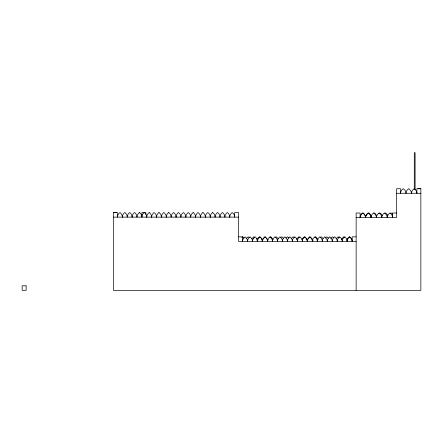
<?xml version="1.0" encoding="UTF-8"?>
<svg xmlns="http://www.w3.org/2000/svg" width="443" height="443" viewBox="0 0 443 443"><rect width="100%" height="100%" fill="white"/><g stroke="black" fill="none" stroke-linecap="round" stroke-linejoin="round"><path stroke-width="0.66" d="M307.298 240.51L308.223 238.434L309.834 236.784L311.429 238.434A5.532 5.532 0 0 1 312.332 241.396A5.532 5.532 0 0 1 313.229 238.434L314.818 236.784L316.413 238.434A5.532 5.532 0 0 1 317.31 241.396A5.532 5.532 0 0 1 318.207 238.434L319.796 236.784L321.391 238.434A5.532 5.532 0 0 1 322.294 241.396A5.532 5.532 0 0 1 323.191 238.434L324.78 236.784L326.375 238.434A5.532 5.532 0 0 1 327.277 241.396A5.532 5.532 0 0 1 328.174 238.434L329.764 236.784L331.358 238.434A5.532 5.532 0 0 1 332.256 241.396A5.532 5.532 0 0 1 333.153 238.434L334.742 236.784L336.337 238.434A5.532 5.532 0 0 1 337.239 241.396A5.532 5.532 0 0 1 338.136 238.434L339.726 236.784L341.32 238.434A5.532 5.532 0 0 1 342.223 241.396A5.532 5.532 0 0 1 343.115 238.434L344.709 236.784L346.299 238.434A5.532 5.532 0 0 1 347.201 241.396A5.532 5.532 0 0 1 348.098 238.434L349.688 236.784L351.282 238.434A5.532 5.532 0 0 1 352.185 241.396L352.179 236.867L356.144 236.867M312.919 240.51L313.024 240.073M346.647 240.51L347.572 238.434L349.366 236.784L351.166 238.434L352.091 240.51M396.585 213.005L392.62 213.005L392.62 217.535A5.023 5.023 0 0 0 392.432 216.212L391.645 214.573L389.912 212.922L388.179 214.573L387.392 216.212A5.023 5.023 0 0 0 387.204 217.535A5.023 5.023 0 0 0 387.016 216.212L386.224 214.573L384.491 212.922L383.045 214.196L381.971 216.212A5.023 5.023 0 0 0 381.783 217.535A5.023 5.023 0 0 0 381.595 216.212L380.808 214.573L379.075 212.922L377.342 214.573L376.556 216.212A5.023 5.023 0 0 0 376.362 217.535A5.023 5.023 0 0 0 376.173 216.212L375.387 214.573L373.654 212.922L372.209 214.196L371.134 216.212A5.023 5.023 0 0 0 370.946 217.535A5.023 5.023 0 0 0 370.758 216.212L369.971 214.573L368.233 212.922L366.499 214.573L365.713 216.212A5.023 5.023 0 0 0 365.525 217.535A5.023 5.023 0 0 0 365.337 216.212L364.55 214.573L362.817 212.922L361.366 214.196L360.297 216.212A5.023 5.023 0 0 0 360.104 217.535L360.109 213.005L356.144 213.005L356.144 290.331M256.813 240.073L257.627 238.434L259.426 236.784L260.927 238.057M268.054 240.073L268.203 239.646M365.984 216.212L366.128 215.785M301.927 239.646L302.896 238.057L304.396 236.784L306.196 238.434M341.282 239.646L343.331 237.066L343.746 236.784L344.56 237.376M360.452 215.785L361.427 214.196L362.944 212.922L364.462 214.196L365.586 216.212M296.494 239.226L298.776 236.784L299.584 237.376M366.317 215.364L366.544 214.96M251.746 238.821L253.806 236.784L254.614 237.376M336.065 238.821L338.125 236.784L339.299 237.708M253.446 238.434L255.035 236.784L256.63 238.434M246.386 238.434L248.185 236.784L249.354 237.708M291.356 238.434L293.155 236.784L294.329 237.708M330.705 238.434L332.505 236.784L333.679 237.708M366.81 214.573L367.806 213.515M286.034 238.057L287.535 236.784L289.035 238.057M325.383 238.057L326.884 236.784L328.385 238.057M280.74 237.708L281.914 236.784L283.708 238.434M320.09 237.708L321.264 236.784L323.058 238.434M378.798 213.847L379.164 213.515M390.15 213.847L391.335 212.922L392.852 214.196M241.751 237.376L242.565 236.784L244.065 238.057M269.859 237.376L270.667 236.784L271.088 237.066L273.137 239.646M275.48 237.376L276.294 236.784L278.348 238.821M314.829 237.376L315.643 236.784L316.058 237.066L318.107 239.646M384.84 213.515L385.659 212.922L387.963 215.364M368.199 213.205L368.626 212.922L370.143 214.196L371.372 216.649M373.881 213.205L374.302 212.922L375.121 213.515L376.794 215.785M379.557 213.205L379.978 212.922L380.797 213.515L382.475 215.785M420.85 188.74L416.885 188.74L416.885 193.27A5 5 0 0 0 416.697 191.946L415.905 190.307L414.166 188.657L412.422 190.307L411.63 191.946A5 5 0 0 0 411.442 193.27A5 5 0 0 0 411.248 191.946L410.462 190.307L408.717 188.657L406.973 190.307L406.187 191.946A5 5 0 0 0 405.993 193.27A5 5 0 0 0 405.805 191.946L405.013 190.307L403.274 188.657L401.53 190.307L400.738 191.946A5 5 0 0 0 400.55 193.27L400.55 188.74L396.585 188.74L396.585 217.535L356.144 217.535M396.585 193.27L420.85 193.27M113.491 212.601L117.456 212.601L117.456 217.131A5.759 5.759 0 0 1 119.909 212.535A5.759 5.759 0 0 1 122.362 217.131M113.491 217.131L238.622 217.131M238.622 236.867L242.581 236.867L242.581 241.396A5.532 5.532 0 0 1 243.484 238.434L245.073 236.784L246.668 238.434A5.532 5.532 0 0 1 247.571 241.396M356.144 241.396L238.622 241.396L238.622 212.601L234.657 212.601L234.657 217.131A5.759 5.759 0 0 0 232.204 212.535A5.759 5.759 0 0 0 229.745 217.131M306.456 238.821L307.121 240.51M261.486 238.821L261.896 239.646M312.741 240.51L311.817 238.434L310.017 236.784L308.223 238.434A5.532 5.532 0 0 0 307.342 241.396A5.532 5.532 0 0 0 306.445 238.434L304.856 236.784L303.261 238.434A5.532 5.532 0 0 0 302.359 241.396A5.532 5.532 0 0 0 301.461 238.434L299.872 236.784L298.277 238.434A5.532 5.532 0 0 0 297.375 241.396A5.532 5.532 0 0 0 296.483 238.434L294.888 236.784L293.299 238.434A5.532 5.532 0 0 0 292.397 241.396A5.532 5.532 0 0 0 291.5 238.434L289.91 236.784L288.315 238.434A5.532 5.532 0 0 0 287.413 241.396A5.532 5.532 0 0 0 286.516 238.434L284.927 236.784L283.332 238.434A5.532 5.532 0 0 0 282.429 241.396A5.532 5.532 0 0 0 281.538 238.434L279.943 236.784L278.354 238.434A5.532 5.532 0 0 0 277.451 241.396A5.532 5.532 0 0 0 276.554 238.434L274.965 236.784L273.37 238.434A5.532 5.532 0 0 0 272.467 241.396A5.532 5.532 0 0 0 271.57 238.434L269.981 236.784L268.386 238.434A5.532 5.532 0 0 0 267.489 241.396A5.532 5.532 0 0 0 266.592 238.434L265.003 236.784L262.987 238.821L262.239 241.396L262.04 240.073M267.771 240.51L266.847 238.434L265.047 236.784L263.408 238.434A5.532 5.532 0 0 0 262.505 241.396M417.993 188.939L417.993 188.657L420.85 188.657L420.85 290.331L113.491 290.331L113.491 212.518L116.354 212.518L116.354 212.801M415.102 189.831L415.102 152.669L414.294 152.669L414.294 189.144M145.847 214.545L145.847 212.601L141.882 212.601L141.882 216.483M139.418 212.535A5.759 5.759 0 0 1 141.898 217.131M139.44 212.535A5.759 5.759 0 0 0 136.965 217.131A5.759 5.759 0 0 0 134.534 212.535A5.759 5.759 0 0 0 132.08 217.131M122.312 217.131A5.759 5.759 0 0 1 124.793 212.535A5.759 5.759 0 0 1 127.246 217.131A5.759 5.759 0 0 1 129.677 212.535A5.759 5.759 0 0 1 132.13 217.131M252.549 241.396A5.532 5.532 0 0 0 251.646 238.434L250.057 236.784L248.462 238.434A5.532 5.532 0 0 0 247.559 241.396M252.543 241.396A5.532 5.532 0 0 1 253.446 238.434M262.516 241.396A5.532 5.532 0 0 0 261.608 238.434L260.019 236.784L258.424 238.434A5.532 5.532 0 0 0 257.521 241.396M256.63 238.434A5.532 5.532 0 0 1 257.533 241.396M141.849 217.131A5.759 5.759 0 0 1 144.324 212.535A5.759 5.759 0 0 1 146.783 217.131M156.545 217.131A5.759 5.759 0 0 0 154.07 212.535A5.759 5.759 0 0 0 151.617 217.131M156.495 217.131A5.759 5.759 0 0 1 158.976 212.535M149.186 212.535A5.759 5.759 0 0 1 151.661 217.131M146.733 217.131A5.759 5.759 0 0 1 149.208 212.535M158.954 212.535A5.759 5.759 0 0 1 161.429 217.131M161.379 217.131A5.759 5.759 0 0 1 163.86 212.535A5.759 5.759 0 0 1 166.313 217.131M229.795 217.131A5.759 5.759 0 0 0 227.32 212.535A5.759 5.759 0 0 0 224.867 217.131A5.759 5.759 0 0 0 222.436 212.535A5.759 5.759 0 0 0 219.983 217.131M185.85 217.131A5.759 5.759 0 0 0 183.369 212.535A5.759 5.759 0 0 0 180.916 217.131A5.759 5.759 0 0 0 178.485 212.535A5.759 5.759 0 0 0 176.032 217.131M185.8 217.131A5.759 5.759 0 0 1 188.275 212.535A5.759 5.759 0 0 1 190.728 217.131A5.759 5.759 0 0 1 193.159 212.535M202.905 212.535A5.759 5.759 0 0 1 205.38 217.131M200.446 217.131A5.759 5.759 0 0 1 202.927 212.535M205.331 217.131A5.759 5.759 0 0 1 207.811 212.535A5.759 5.759 0 0 1 210.264 217.131M200.496 217.131A5.759 5.759 0 0 0 198.021 212.535A5.759 5.759 0 0 0 195.562 217.131M193.137 212.535A5.759 5.759 0 0 1 195.612 217.131M220.033 217.131A5.759 5.759 0 0 0 217.552 212.535A5.759 5.759 0 0 0 215.099 217.131A5.759 5.759 0 0 0 212.668 212.535M176.081 217.131A5.759 5.759 0 0 0 173.601 212.535A5.759 5.759 0 0 0 171.148 217.131A5.759 5.759 0 0 0 168.722 212.535M166.263 217.131A5.759 5.759 0 0 1 168.744 212.535M210.215 217.131A5.759 5.759 0 0 1 212.69 212.535M26.115 285.801L22.15 285.801L22.15 290.331L26.115 290.331L26.115 285.801"/></g></svg>
